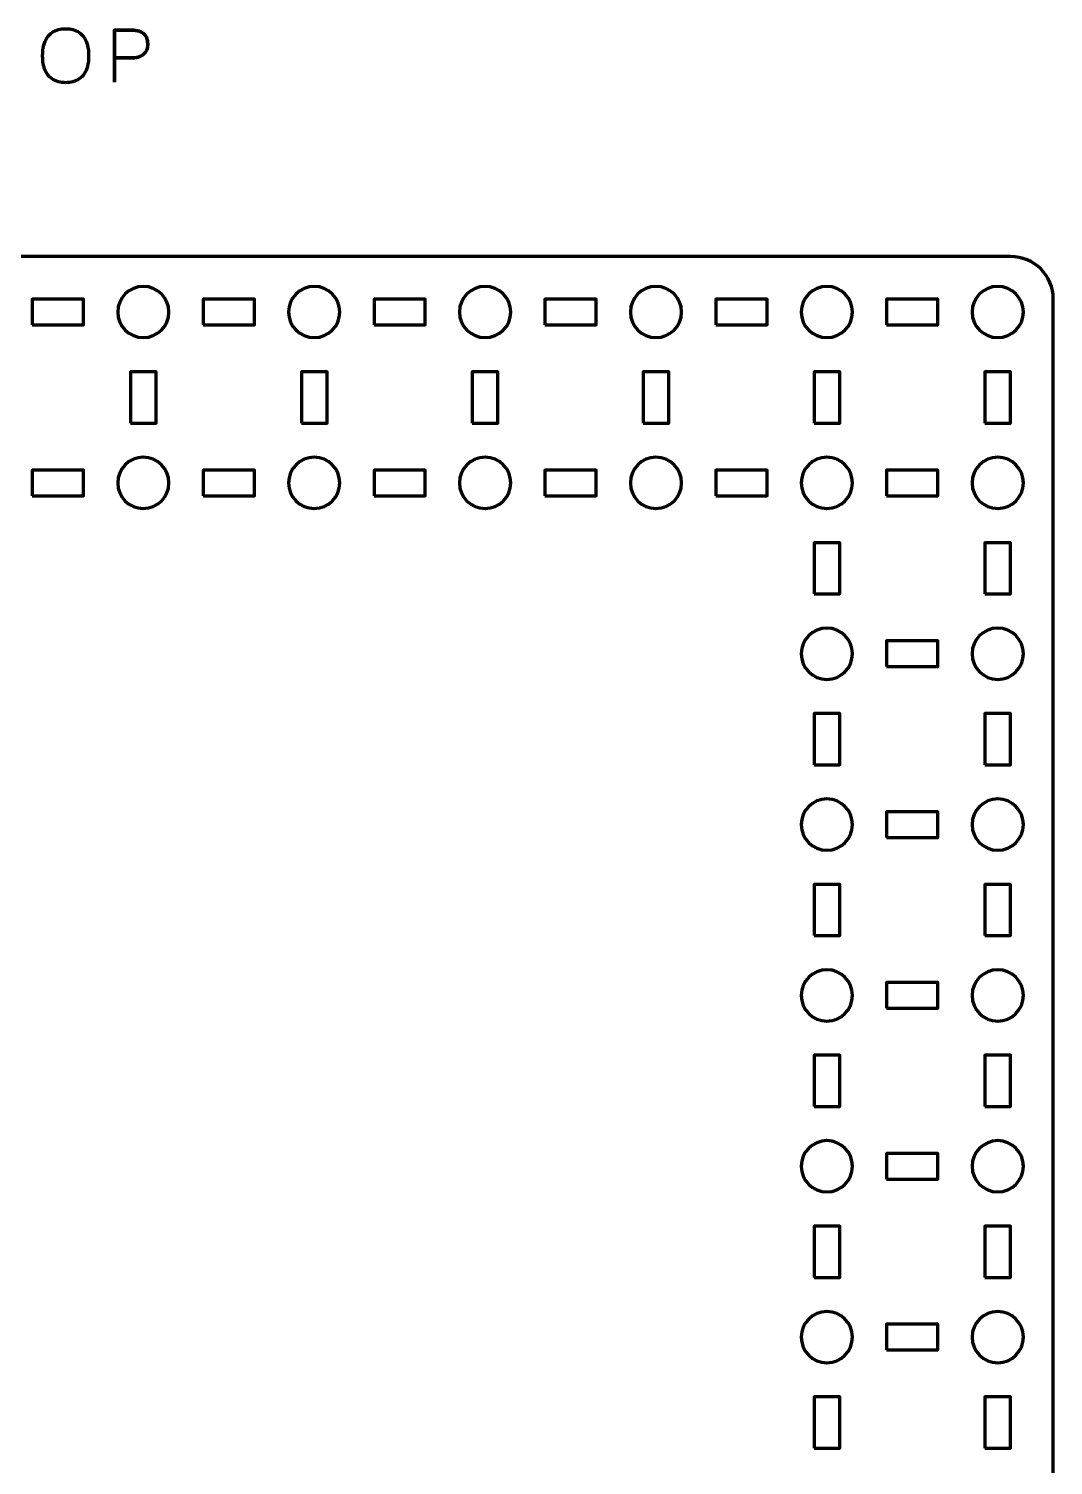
# Model space of a CAD drawing. Header units: centimetres. Extents: x -70 to 70, y -17 to 17.
# Drawn here: x -38.84 to -26.85, y 0.17 to 16.98 of the extents above; entities that cross this region are included whole.
import ezdxf

# ---------------------------------------------------------------- set-up
doc = ezdxf.new("R2010")
doc.units = ezdxf.units.CM
doc.header["$MEASUREMENT"] = 0
doc.layers.add('Layer 1', color=7, linetype='Continuous')

msp = doc.modelspace()

# ---------------------------------------------------------------- linework, layer by layer
at = {"layer": 'Layer 1', "color": 30, "lineweight": 70}
for points, knots in [([(-38.40898, 16.35149), (-38.3792, 16.35135), (-38.35098, 16.35488), (-38.32403, 16.36179), (-38.32403, 16.36179), (-38.29722, 16.36885), (-38.27266, 16.37985), (-38.25023, 16.39509), (-38.25023, 16.39509), (-38.22779, 16.41019), (-38.20832, 16.43009), (-38.19181, 16.45464), (-38.19181, 16.45464), (-38.1753, 16.4792), (-38.1626, 16.50897), (-38.15357, 16.54397), (-38.15357, 16.54397), (-38.14439, 16.57896), (-38.13988, 16.61974), (-38.13974, 16.66645), (-38.13974, 16.66645), (-38.13988, 16.71316), (-38.14439, 16.75394), (-38.15357, 16.78908), (-38.15357, 16.78908), (-38.1626, 16.82421), (-38.1753, 16.85413), (-38.19181, 16.87882), (-38.19181, 16.87882), (-38.20832, 16.90352), (-38.22779, 16.92356), (-38.25023, 16.93894), (-38.25023, 16.93894), (-38.27266, 16.95432), (-38.29722, 16.96547), (-38.32403, 16.97266), (-38.32403, 16.97266), (-38.35098, 16.97972), (-38.3792, 16.98325), (-38.40898, 16.98311), (-38.40898, 16.98311), (-38.43875, 16.98325), (-38.46698, 16.97972), (-38.49393, 16.97266), (-38.49393, 16.97266), (-38.52074, 16.96547), (-38.54529, 16.95432), (-38.56773, 16.93894), (-38.56773, 16.93894), (-38.59017, 16.92356), (-38.60964, 16.90352), (-38.62615, 16.87882), (-38.62615, 16.87882), (-38.64266, 16.85413), (-38.65536, 16.82421), (-38.66439, 16.78908), (-38.66439, 16.78908), (-38.67356, 16.75394), (-38.67808, 16.71316), (-38.67822, 16.66645), (-38.67822, 16.66645), (-38.67808, 16.61974), (-38.67356, 16.57896), (-38.66439, 16.54397), (-38.66439, 16.54397), (-38.65536, 16.50897), (-38.64266, 16.4792), (-38.62615, 16.45464), (-38.62615, 16.45464), (-38.60964, 16.43009), (-38.59017, 16.41019), (-38.56773, 16.39509), (-38.56773, 16.39509), (-38.54529, 16.37985), (-38.52074, 16.36885), (-38.49393, 16.36179), (-38.49393, 16.36179), (-38.46698, 16.35488), (-38.43875, 16.35135), (-38.40898, 16.35149)], [0, 0, 0, 0, 0.05, 0.05, 0.05, 0.05, 0.1, 0.1, 0.1, 0.1, 0.15, 0.15, 0.15, 0.15, 0.2, 0.2, 0.2, 0.2, 0.25, 0.25, 0.25, 0.25, 0.3, 0.3, 0.3, 0.3, 0.35, 0.35, 0.35, 0.35, 0.4, 0.4, 0.4, 0.4, 0.45, 0.45, 0.45, 0.45, 0.5, 0.5, 0.5, 0.5, 0.55, 0.55, 0.55, 0.55, 0.6, 0.6, 0.6, 0.6, 0.65, 0.65, 0.65, 0.65, 0.7, 0.7, 0.7, 0.7, 0.75, 0.75, 0.75, 0.75, 0.8, 0.8, 0.8, 0.8, 0.85, 0.85, 0.85, 0.85, 0.9, 0.9, 0.9, 0.9, 0.95, 0.95, 0.95, 0.95, 1, 1, 1, 1]), ([(-38.40898, 16.35149), (-38.3792, 16.35135), (-38.35098, 16.35488), (-38.32403, 16.36179), (-38.32403, 16.36179), (-38.29722, 16.36885), (-38.27266, 16.37985), (-38.25023, 16.39509), (-38.25023, 16.39509), (-38.22779, 16.41019), (-38.20832, 16.43009), (-38.19181, 16.45464), (-38.19181, 16.45464), (-38.1753, 16.4792), (-38.1626, 16.50897), (-38.15357, 16.54397), (-38.15357, 16.54397), (-38.14439, 16.57896), (-38.13988, 16.61974), (-38.13974, 16.66645), (-38.13974, 16.66645), (-38.13988, 16.71316), (-38.14439, 16.75394), (-38.15357, 16.78908), (-38.15357, 16.78908), (-38.1626, 16.82421), (-38.1753, 16.85413), (-38.19181, 16.87882), (-38.19181, 16.87882), (-38.20832, 16.90352), (-38.22779, 16.92356), (-38.25023, 16.93894), (-38.25023, 16.93894), (-38.27266, 16.95432), (-38.29722, 16.96547), (-38.32403, 16.97266), (-38.32403, 16.97266), (-38.35098, 16.97972), (-38.3792, 16.98325), (-38.40898, 16.98311), (-38.40898, 16.98311), (-38.43875, 16.98325), (-38.46698, 16.97972), (-38.49393, 16.97266), (-38.49393, 16.97266), (-38.52074, 16.96547), (-38.54529, 16.95432), (-38.56773, 16.93894), (-38.56773, 16.93894), (-38.59017, 16.92356), (-38.60964, 16.90352), (-38.62615, 16.87882), (-38.62615, 16.87882), (-38.64266, 16.85413), (-38.65536, 16.82421), (-38.66439, 16.78908), (-38.66439, 16.78908), (-38.67356, 16.75394), (-38.67808, 16.71316), (-38.67822, 16.66645), (-38.67822, 16.66645), (-38.67808, 16.61974), (-38.67356, 16.57896), (-38.66439, 16.54397), (-38.66439, 16.54397), (-38.65536, 16.50897), (-38.64266, 16.4792), (-38.62615, 16.45464), (-38.62615, 16.45464), (-38.60964, 16.43009), (-38.59017, 16.41019), (-38.56773, 16.39509), (-38.56773, 16.39509), (-38.54529, 16.37985), (-38.52074, 16.36885), (-38.49393, 16.36179), (-38.49393, 16.36179), (-38.46698, 16.35488), (-38.43875, 16.35135), (-38.40898, 16.35149)], [0, 0, 0, 0, 0.05, 0.05, 0.05, 0.05, 0.1, 0.1, 0.1, 0.1, 0.15, 0.15, 0.15, 0.15, 0.2, 0.2, 0.2, 0.2, 0.25, 0.25, 0.25, 0.25, 0.3, 0.3, 0.3, 0.3, 0.35, 0.35, 0.35, 0.35, 0.4, 0.4, 0.4, 0.4, 0.45, 0.45, 0.45, 0.45, 0.5, 0.5, 0.5, 0.5, 0.55, 0.55, 0.55, 0.55, 0.6, 0.6, 0.6, 0.6, 0.65, 0.65, 0.65, 0.65, 0.7, 0.7, 0.7, 0.7, 0.75, 0.75, 0.75, 0.75, 0.8, 0.8, 0.8, 0.8, 0.85, 0.85, 0.85, 0.85, 0.9, 0.9, 0.9, 0.9, 0.95, 0.95, 0.95, 0.95, 1, 1, 1, 1]), ([(-37.83917, 16.35657), (-37.83917, 16.35657), (-37.83917, 16.96702), (-37.83917, 16.96702), (-37.83917, 16.96702), (-37.83917, 16.96702), (-37.64444, 16.96702), (-37.64444, 16.96702), (-37.64444, 16.96702), (-37.60549, 16.96688), (-37.57346, 16.9625), (-37.5482, 16.95404), (-37.5482, 16.95404), (-37.52308, 16.94571), (-37.50332, 16.93414), (-37.48907, 16.91946), (-37.48907, 16.91946), (-37.47482, 16.90493), (-37.46466, 16.88828), (-37.45845, 16.86951), (-37.45845, 16.86951), (-37.45238, 16.85074), (-37.44885, 16.83113), (-37.44801, 16.81039), (-37.44801, 16.81039), (-37.44702, 16.78964), (-37.44942, 16.76932), (-37.45506, 16.74957), (-37.45506, 16.74957), (-37.46085, 16.72981), (-37.47059, 16.71189), (-37.48456, 16.6958), (-37.48456, 16.6958), (-37.49838, 16.67972), (-37.51715, 16.66687), (-37.54072, 16.65742), (-37.54072, 16.65742), (-37.56428, 16.64782), (-37.59349, 16.64303), (-37.62835, 16.64274), (-37.62835, 16.64274), (-37.62835, 16.64274), (-37.83917, 16.64274), (-37.83917, 16.64274), (-37.83917, 16.64274), (-37.83917, 16.64274), (-37.62835, 16.64274), (-37.62835, 16.64274), (-37.62835, 16.64274), (-37.5942, 16.64303), (-37.56527, 16.64782), (-37.54185, 16.65742), (-37.54185, 16.65742), (-37.51828, 16.66687), (-37.49951, 16.67972), (-37.4854, 16.6958), (-37.4854, 16.6958), (-37.47143, 16.71189), (-37.46141, 16.72981), (-37.45549, 16.74957), (-37.45549, 16.74957), (-37.44956, 16.76932), (-37.44702, 16.78964), (-37.44801, 16.81039), (-37.44801, 16.81039), (-37.44885, 16.83113), (-37.45238, 16.85074), (-37.45873, 16.86951), (-37.45873, 16.86951), (-37.46494, 16.88828), (-37.47538, 16.90493), (-37.48964, 16.91946), (-37.48964, 16.91946), (-37.50403, 16.93414), (-37.52378, 16.94571), (-37.5489, 16.95404), (-37.5489, 16.95404), (-37.57416, 16.9625), (-37.60591, 16.96688), (-37.64444, 16.96702), (-37.64444, 16.96702), (-37.64444, 16.96702), (-37.83917, 16.96702), (-37.83917, 16.96702), (-37.83917, 16.96702), (-37.83917, 16.96702), (-37.83917, 16.35657), (-37.83917, 16.35657)], [0, 0, 0, 0, 0.04545455, 0.04545455, 0.04545455, 0.04545455, 0.09090909, 0.09090909, 0.09090909, 0.09090909, 0.13636364, 0.13636364, 0.13636364, 0.13636364, 0.18181818, 0.18181818, 0.18181818, 0.18181818, 0.22727273, 0.22727273, 0.22727273, 0.22727273, 0.27272727, 0.27272727, 0.27272727, 0.27272727, 0.31818182, 0.31818182, 0.31818182, 0.31818182, 0.36363636, 0.36363636, 0.36363636, 0.36363636, 0.40909091, 0.40909091, 0.40909091, 0.40909091, 0.45454545, 0.45454545, 0.45454545, 0.45454545, 0.5, 0.5, 0.5, 0.5, 0.54545455, 0.54545455, 0.54545455, 0.54545455, 0.59090909, 0.59090909, 0.59090909, 0.59090909, 0.63636364, 0.63636364, 0.63636364, 0.63636364, 0.68181818, 0.68181818, 0.68181818, 0.68181818, 0.72727273, 0.72727273, 0.72727273, 0.72727273, 0.77272727, 0.77272727, 0.77272727, 0.77272727, 0.81818182, 0.81818182, 0.81818182, 0.81818182, 0.86363636, 0.86363636, 0.86363636, 0.86363636, 0.90909091, 0.90909091, 0.90909091, 0.90909091, 0.95454545, 0.95454545, 0.95454545, 0.95454545, 1, 1, 1, 1])]:
    msp.add_open_spline(points, degree=3, knots=knots, dxfattribs=at)
at = {"layer": 'Layer 1', "lineweight": 70}
for points, knots in [([(-50.14997, -16.48316), (-50.14997, -16.48316), (-50.14997, 13.8167), (-50.14997, 13.8167), (-50.14997, 13.8167), (-50.14997, 14.09384), (-49.92687, 14.3168), (-49.64987, 14.3168), (-49.64987, 14.3168), (-49.64987, 14.3168), (-27.34992, 14.3168), (-27.34992, 14.3168), (-27.34992, 14.3168), (-27.07295, 14.3168), (-26.84996, 14.09384), (-26.84996, 13.8167), (-26.84996, 13.8167), (-26.84996, 13.8167), (-26.84996, -16.48316), (-26.84996, -16.48316), (-26.84996, -16.48316), (-26.84996, -16.76016), (-27.07295, -16.98326), (-27.34992, -16.98326), (-27.34992, -16.98326), (-27.34992, -16.98326), (-49.64987, -16.98326), (-49.64987, -16.98326), (-49.64987, -16.98326), (-49.92687, -16.98326), (-50.14997, -16.76016), (-50.14997, -16.48316)], [0, 0, 0, 0, 0.125, 0.125, 0.125, 0.125, 0.25, 0.25, 0.25, 0.25, 0.375, 0.375, 0.375, 0.375, 0.5, 0.5, 0.5, 0.5, 0.625, 0.625, 0.625, 0.625, 0.75, 0.75, 0.75, 0.75, 0.875, 0.875, 0.875, 0.875, 1, 1, 1, 1]), ([(-37.49985, 13.96677), (-37.33422, 13.96677), (-37.19985, 13.83244), (-37.19985, 13.66677), (-37.19985, 13.66677), (-37.19985, 13.50114), (-37.33422, 13.36677), (-37.49985, 13.36677), (-37.49985, 13.36677), (-37.66562, 13.36677), (-37.79985, 13.50114), (-37.79985, 13.66677), (-37.79985, 13.66677), (-37.79985, 13.83244), (-37.66562, 13.96677), (-37.49985, 13.96677)], [0, 0, 0, 0, 0.25, 0.25, 0.25, 0.25, 0.5, 0.5, 0.5, 0.5, 0.75, 0.75, 0.75, 0.75, 1, 1, 1, 1]), ([(-35.49992, 13.96677), (-35.33425, 13.96677), (-35.19992, 13.83244), (-35.19992, 13.66677), (-35.19992, 13.66677), (-35.19992, 13.50114), (-35.33425, 13.36677), (-35.49992, 13.36677), (-35.49992, 13.36677), (-35.66555, 13.36677), (-35.79992, 13.50114), (-35.79992, 13.66677), (-35.79992, 13.66677), (-35.79992, 13.83244), (-35.66555, 13.96677), (-35.49992, 13.96677)], [0, 0, 0, 0, 0.25, 0.25, 0.25, 0.25, 0.5, 0.5, 0.5, 0.5, 0.75, 0.75, 0.75, 0.75, 1, 1, 1, 1]), ([(-33.49995, 13.96677), (-33.33419, 13.96677), (-33.19996, 13.83244), (-33.19996, 13.66677), (-33.19996, 13.66677), (-33.19996, 13.50114), (-33.33419, 13.36677), (-33.49995, 13.36677), (-33.49995, 13.36677), (-33.66562, 13.36677), (-33.79995, 13.50114), (-33.79995, 13.66677), (-33.79995, 13.66677), (-33.79995, 13.83244), (-33.66562, 13.96677), (-33.49995, 13.96677)], [0, 0, 0, 0, 0.25, 0.25, 0.25, 0.25, 0.5, 0.5, 0.5, 0.5, 0.75, 0.75, 0.75, 0.75, 1, 1, 1, 1]), ([(-31.49989, 13.96677), (-31.33426, 13.96677), (-31.19989, 13.83244), (-31.19989, 13.66677), (-31.19989, 13.66677), (-31.19989, 13.50114), (-31.33426, 13.36677), (-31.49989, 13.36677), (-31.49989, 13.36677), (-31.66566, 13.36677), (-31.79989, 13.50114), (-31.79989, 13.66677), (-31.79989, 13.66677), (-31.79989, 13.83244), (-31.66566, 13.96677), (-31.49989, 13.96677)], [0, 0, 0, 0, 0.25, 0.25, 0.25, 0.25, 0.5, 0.5, 0.5, 0.5, 0.75, 0.75, 0.75, 0.75, 1, 1, 1, 1]), ([(-29.49996, 13.96677), (-29.33429, 13.96677), (-29.19995, 13.83244), (-29.19995, 13.66677), (-29.19995, 13.66677), (-29.19995, 13.50114), (-29.33429, 13.36677), (-29.49996, 13.36677), (-29.49996, 13.36677), (-29.66558, 13.36677), (-29.79996, 13.50114), (-29.79996, 13.66677), (-29.79996, 13.66677), (-29.79996, 13.83244), (-29.66558, 13.96677), (-29.49996, 13.96677)], [0, 0, 0, 0, 0.25, 0.25, 0.25, 0.25, 0.5, 0.5, 0.5, 0.5, 0.75, 0.75, 0.75, 0.75, 1, 1, 1, 1]), ([(-27.49999, 13.96677), (-27.33422, 13.96677), (-27.19999, 13.83244), (-27.19999, 13.66677), (-27.19999, 13.66677), (-27.19999, 13.50114), (-27.33422, 13.36677), (-27.49999, 13.36677), (-27.49999, 13.36677), (-27.66565, 13.36677), (-27.79999, 13.50114), (-27.79999, 13.66677), (-27.79999, 13.66677), (-27.79999, 13.83244), (-27.66565, 13.96677), (-27.49999, 13.96677)], [0, 0, 0, 0, 0.25, 0.25, 0.25, 0.25, 0.5, 0.5, 0.5, 0.5, 0.75, 0.75, 0.75, 0.75, 1, 1, 1, 1]), ([(-38.79991, 13.5167), (-38.79991, 13.5167), (-38.79991, 13.8167), (-38.79991, 13.8167), (-38.79991, 13.8167), (-38.79991, 13.8167), (-38.1999, 13.8167), (-38.1999, 13.8167), (-38.1999, 13.8167), (-38.1999, 13.8167), (-38.1999, 13.5167), (-38.1999, 13.5167), (-38.1999, 13.5167), (-38.1999, 13.5167), (-38.79991, 13.5167), (-38.79991, 13.5167)], [0, 0, 0, 0, 0.25, 0.25, 0.25, 0.25, 0.5, 0.5, 0.5, 0.5, 0.75, 0.75, 0.75, 0.75, 1, 1, 1, 1]), ([(-36.79994, 13.5167), (-36.79994, 13.5167), (-36.79994, 13.8167), (-36.79994, 13.8167), (-36.79994, 13.8167), (-36.79994, 13.8167), (-36.19994, 13.8167), (-36.19994, 13.8167), (-36.19994, 13.8167), (-36.19994, 13.8167), (-36.19994, 13.5167), (-36.19994, 13.5167), (-36.19994, 13.5167), (-36.19994, 13.5167), (-36.79994, 13.5167), (-36.79994, 13.5167)], [0, 0, 0, 0, 0.25, 0.25, 0.25, 0.25, 0.5, 0.5, 0.5, 0.5, 0.75, 0.75, 0.75, 0.75, 1, 1, 1, 1]), ([(-34.79987, 13.5167), (-34.79987, 13.5167), (-34.79987, 13.8167), (-34.79987, 13.8167), (-34.79987, 13.8167), (-34.79987, 13.8167), (-34.19986, 13.8167), (-34.19986, 13.8167), (-34.19986, 13.8167), (-34.19986, 13.8167), (-34.19986, 13.5167), (-34.19986, 13.5167), (-34.19986, 13.5167), (-34.19986, 13.5167), (-34.79987, 13.5167), (-34.79987, 13.5167)], [0, 0, 0, 0, 0.25, 0.25, 0.25, 0.25, 0.5, 0.5, 0.5, 0.5, 0.75, 0.75, 0.75, 0.75, 1, 1, 1, 1]), ([(-32.79994, 13.5167), (-32.79994, 13.5167), (-32.79994, 13.8167), (-32.79994, 13.8167), (-32.79994, 13.8167), (-32.79994, 13.8167), (-32.19994, 13.8167), (-32.19994, 13.8167), (-32.19994, 13.8167), (-32.19994, 13.8167), (-32.19994, 13.5167), (-32.19994, 13.5167), (-32.19994, 13.5167), (-32.19994, 13.5167), (-32.79994, 13.5167), (-32.79994, 13.5167)], [0, 0, 0, 0, 0.25, 0.25, 0.25, 0.25, 0.5, 0.5, 0.5, 0.5, 0.75, 0.75, 0.75, 0.75, 1, 1, 1, 1]), ([(-30.79998, 13.5167), (-30.79998, 13.5167), (-30.79998, 13.8167), (-30.79998, 13.8167), (-30.79998, 13.8167), (-30.79998, 13.8167), (-30.19997, 13.8167), (-30.19997, 13.8167), (-30.19997, 13.8167), (-30.19997, 13.8167), (-30.19997, 13.5167), (-30.19997, 13.5167), (-30.19997, 13.5167), (-30.19997, 13.5167), (-30.79998, 13.5167), (-30.79998, 13.5167)], [0, 0, 0, 0, 0.25, 0.25, 0.25, 0.25, 0.5, 0.5, 0.5, 0.5, 0.75, 0.75, 0.75, 0.75, 1, 1, 1, 1]), ([(-28.7999, 13.5167), (-28.7999, 13.5167), (-28.7999, 13.8167), (-28.7999, 13.8167), (-28.7999, 13.8167), (-28.7999, 13.8167), (-28.1999, 13.8167), (-28.1999, 13.8167), (-28.1999, 13.8167), (-28.1999, 13.8167), (-28.1999, 13.5167), (-28.1999, 13.5167), (-28.1999, 13.5167), (-28.1999, 13.5167), (-28.7999, 13.5167), (-28.7999, 13.5167)], [0, 0, 0, 0, 0.25, 0.25, 0.25, 0.25, 0.5, 0.5, 0.5, 0.5, 0.75, 0.75, 0.75, 0.75, 1, 1, 1, 1]), ([(-37.64992, 12.36675), (-37.64992, 12.36675), (-37.64992, 12.96675), (-37.64992, 12.96675), (-37.64992, 12.96675), (-37.64992, 12.96675), (-37.34992, 12.96675), (-37.34992, 12.96675), (-37.34992, 12.96675), (-37.34992, 12.96675), (-37.34992, 12.36675), (-37.34992, 12.36675), (-37.34992, 12.36675), (-37.34992, 12.36675), (-37.64992, 12.36675), (-37.64992, 12.36675)], [0, 0, 0, 0, 0.25, 0.25, 0.25, 0.25, 0.5, 0.5, 0.5, 0.5, 0.75, 0.75, 0.75, 0.75, 1, 1, 1, 1]), ([(-35.64999, 12.36675), (-35.64999, 12.36675), (-35.64999, 12.96675), (-35.64999, 12.96675), (-35.64999, 12.96675), (-35.64999, 12.96675), (-35.34999, 12.96675), (-35.34999, 12.96675), (-35.34999, 12.96675), (-35.34999, 12.96675), (-35.34999, 12.36675), (-35.34999, 12.36675), (-35.34999, 12.36675), (-35.34999, 12.36675), (-35.64999, 12.36675), (-35.64999, 12.36675)], [0, 0, 0, 0, 0.25, 0.25, 0.25, 0.25, 0.5, 0.5, 0.5, 0.5, 0.75, 0.75, 0.75, 0.75, 1, 1, 1, 1]), ([(-33.64988, 12.36675), (-33.64988, 12.36675), (-33.64988, 12.96675), (-33.64988, 12.96675), (-33.64988, 12.96675), (-33.64988, 12.96675), (-33.34989, 12.96675), (-33.34989, 12.96675), (-33.34989, 12.96675), (-33.34989, 12.96675), (-33.34989, 12.36675), (-33.34989, 12.36675), (-33.34989, 12.36675), (-33.34989, 12.36675), (-33.64988, 12.36675), (-33.64988, 12.36675)], [0, 0, 0, 0, 0.25, 0.25, 0.25, 0.25, 0.5, 0.5, 0.5, 0.5, 0.75, 0.75, 0.75, 0.75, 1, 1, 1, 1]), ([(-31.64996, 12.36675), (-31.64996, 12.36675), (-31.64996, 12.96675), (-31.64996, 12.96675), (-31.64996, 12.96675), (-31.64996, 12.96675), (-31.34996, 12.96675), (-31.34996, 12.96675), (-31.34996, 12.96675), (-31.34996, 12.96675), (-31.34996, 12.36675), (-31.34996, 12.36675), (-31.34996, 12.36675), (-31.34996, 12.36675), (-31.64996, 12.36675), (-31.64996, 12.36675)], [0, 0, 0, 0, 0.25, 0.25, 0.25, 0.25, 0.5, 0.5, 0.5, 0.5, 0.75, 0.75, 0.75, 0.75, 1, 1, 1, 1]), ([(-29.64989, 12.36675), (-29.64989, 12.36675), (-29.64989, 12.96675), (-29.64989, 12.96675), (-29.64989, 12.96675), (-29.64989, 12.96675), (-29.34988, 12.96675), (-29.34988, 12.96675), (-29.34988, 12.96675), (-29.34988, 12.96675), (-29.34988, 12.36675), (-29.34988, 12.36675), (-29.34988, 12.36675), (-29.34988, 12.36675), (-29.64989, 12.36675), (-29.64989, 12.36675)], [0, 0, 0, 0, 0.25, 0.25, 0.25, 0.25, 0.5, 0.5, 0.5, 0.5, 0.75, 0.75, 0.75, 0.75, 1, 1, 1, 1]), ([(-27.64992, 12.36675), (-27.64992, 12.36675), (-27.64992, 12.96675), (-27.64992, 12.96675), (-27.64992, 12.96675), (-27.64992, 12.96675), (-27.34992, 12.96675), (-27.34992, 12.96675), (-27.34992, 12.96675), (-27.34992, 12.96675), (-27.34992, 12.36675), (-27.34992, 12.36675), (-27.34992, 12.36675), (-27.34992, 12.36675), (-27.64992, 12.36675), (-27.64992, 12.36675)], [0, 0, 0, 0, 0.25, 0.25, 0.25, 0.25, 0.5, 0.5, 0.5, 0.5, 0.75, 0.75, 0.75, 0.75, 1, 1, 1, 1]), ([(-37.49985, 11.96684), (-37.33422, 11.96684), (-37.19985, 11.83247), (-37.19985, 11.66684), (-37.19985, 11.66684), (-37.19985, 11.50107), (-37.33422, 11.36684), (-37.49985, 11.36684), (-37.49985, 11.36684), (-37.66562, 11.36684), (-37.79985, 11.50107), (-37.79985, 11.66684), (-37.79985, 11.66684), (-37.79985, 11.83247), (-37.66562, 11.96684), (-37.49985, 11.96684)], [0, 0, 0, 0, 0.25, 0.25, 0.25, 0.25, 0.5, 0.5, 0.5, 0.5, 0.75, 0.75, 0.75, 0.75, 1, 1, 1, 1]), ([(-35.49992, 11.96684), (-35.33425, 11.96684), (-35.19992, 11.83247), (-35.19992, 11.66684), (-35.19992, 11.66684), (-35.19992, 11.50107), (-35.33425, 11.36684), (-35.49992, 11.36684), (-35.49992, 11.36684), (-35.66555, 11.36684), (-35.79992, 11.50107), (-35.79992, 11.66684), (-35.79992, 11.66684), (-35.79992, 11.83247), (-35.66555, 11.96684), (-35.49992, 11.96684)], [0, 0, 0, 0, 0.25, 0.25, 0.25, 0.25, 0.5, 0.5, 0.5, 0.5, 0.75, 0.75, 0.75, 0.75, 1, 1, 1, 1]), ([(-33.49995, 11.96684), (-33.33419, 11.96684), (-33.19996, 11.83247), (-33.19996, 11.66684), (-33.19996, 11.66684), (-33.19996, 11.50107), (-33.33419, 11.36684), (-33.49995, 11.36684), (-33.49995, 11.36684), (-33.66562, 11.36684), (-33.79995, 11.50107), (-33.79995, 11.66684), (-33.79995, 11.66684), (-33.79995, 11.83247), (-33.66562, 11.96684), (-33.49995, 11.96684)], [0, 0, 0, 0, 0.25, 0.25, 0.25, 0.25, 0.5, 0.5, 0.5, 0.5, 0.75, 0.75, 0.75, 0.75, 1, 1, 1, 1]), ([(-31.49989, 11.96684), (-31.33426, 11.96684), (-31.19989, 11.83247), (-31.19989, 11.66684), (-31.19989, 11.66684), (-31.19989, 11.50107), (-31.33426, 11.36684), (-31.49989, 11.36684), (-31.49989, 11.36684), (-31.66566, 11.36684), (-31.79989, 11.50107), (-31.79989, 11.66684), (-31.79989, 11.66684), (-31.79989, 11.83247), (-31.66566, 11.96684), (-31.49989, 11.96684)], [0, 0, 0, 0, 0.25, 0.25, 0.25, 0.25, 0.5, 0.5, 0.5, 0.5, 0.75, 0.75, 0.75, 0.75, 1, 1, 1, 1]), ([(-29.49996, 11.96684), (-29.33429, 11.96684), (-29.19995, 11.83247), (-29.19995, 11.66684), (-29.19995, 11.66684), (-29.19995, 11.50107), (-29.33429, 11.36684), (-29.49996, 11.36684), (-29.49996, 11.36684), (-29.66558, 11.36684), (-29.79996, 11.50107), (-29.79996, 11.66684), (-29.79996, 11.66684), (-29.79996, 11.83247), (-29.66558, 11.96684), (-29.49996, 11.96684)], [0, 0, 0, 0, 0.25, 0.25, 0.25, 0.25, 0.5, 0.5, 0.5, 0.5, 0.75, 0.75, 0.75, 0.75, 1, 1, 1, 1]), ([(-27.49999, 11.96684), (-27.33422, 11.96684), (-27.19999, 11.83247), (-27.19999, 11.66684), (-27.19999, 11.66684), (-27.19999, 11.50107), (-27.33422, 11.36684), (-27.49999, 11.36684), (-27.49999, 11.36684), (-27.66565, 11.36684), (-27.79999, 11.50107), (-27.79999, 11.66684), (-27.79999, 11.66684), (-27.79999, 11.83247), (-27.66565, 11.96684), (-27.49999, 11.96684)], [0, 0, 0, 0, 0.25, 0.25, 0.25, 0.25, 0.5, 0.5, 0.5, 0.5, 0.75, 0.75, 0.75, 0.75, 1, 1, 1, 1]), ([(-38.79991, 11.51677), (-38.79991, 11.51677), (-38.79991, 11.81677), (-38.79991, 11.81677), (-38.79991, 11.81677), (-38.79991, 11.81677), (-38.1999, 11.81677), (-38.1999, 11.81677), (-38.1999, 11.81677), (-38.1999, 11.81677), (-38.1999, 11.51677), (-38.1999, 11.51677), (-38.1999, 11.51677), (-38.1999, 11.51677), (-38.79991, 11.51677), (-38.79991, 11.51677)], [0, 0, 0, 0, 0.25, 0.25, 0.25, 0.25, 0.5, 0.5, 0.5, 0.5, 0.75, 0.75, 0.75, 0.75, 1, 1, 1, 1]), ([(-36.79994, 11.51677), (-36.79994, 11.51677), (-36.79994, 11.81677), (-36.79994, 11.81677), (-36.79994, 11.81677), (-36.79994, 11.81677), (-36.19994, 11.81677), (-36.19994, 11.81677), (-36.19994, 11.81677), (-36.19994, 11.81677), (-36.19994, 11.51677), (-36.19994, 11.51677), (-36.19994, 11.51677), (-36.19994, 11.51677), (-36.79994, 11.51677), (-36.79994, 11.51677)], [0, 0, 0, 0, 0.25, 0.25, 0.25, 0.25, 0.5, 0.5, 0.5, 0.5, 0.75, 0.75, 0.75, 0.75, 1, 1, 1, 1]), ([(-34.79987, 11.51677), (-34.79987, 11.51677), (-34.79987, 11.81677), (-34.79987, 11.81677), (-34.79987, 11.81677), (-34.79987, 11.81677), (-34.19986, 11.81677), (-34.19986, 11.81677), (-34.19986, 11.81677), (-34.19986, 11.81677), (-34.19986, 11.51677), (-34.19986, 11.51677), (-34.19986, 11.51677), (-34.19986, 11.51677), (-34.79987, 11.51677), (-34.79987, 11.51677)], [0, 0, 0, 0, 0.25, 0.25, 0.25, 0.25, 0.5, 0.5, 0.5, 0.5, 0.75, 0.75, 0.75, 0.75, 1, 1, 1, 1]), ([(-32.79994, 11.51677), (-32.79994, 11.51677), (-32.79994, 11.81677), (-32.79994, 11.81677), (-32.79994, 11.81677), (-32.79994, 11.81677), (-32.19994, 11.81677), (-32.19994, 11.81677), (-32.19994, 11.81677), (-32.19994, 11.81677), (-32.19994, 11.51677), (-32.19994, 11.51677), (-32.19994, 11.51677), (-32.19994, 11.51677), (-32.79994, 11.51677), (-32.79994, 11.51677)], [0, 0, 0, 0, 0.25, 0.25, 0.25, 0.25, 0.5, 0.5, 0.5, 0.5, 0.75, 0.75, 0.75, 0.75, 1, 1, 1, 1]), ([(-30.79998, 11.51677), (-30.79998, 11.51677), (-30.79998, 11.81677), (-30.79998, 11.81677), (-30.79998, 11.81677), (-30.79998, 11.81677), (-30.19997, 11.81677), (-30.19997, 11.81677), (-30.19997, 11.81677), (-30.19997, 11.81677), (-30.19997, 11.51677), (-30.19997, 11.51677), (-30.19997, 11.51677), (-30.19997, 11.51677), (-30.79998, 11.51677), (-30.79998, 11.51677)], [0, 0, 0, 0, 0.25, 0.25, 0.25, 0.25, 0.5, 0.5, 0.5, 0.5, 0.75, 0.75, 0.75, 0.75, 1, 1, 1, 1]), ([(-28.7999, 11.51677), (-28.7999, 11.51677), (-28.7999, 11.81677), (-28.7999, 11.81677), (-28.7999, 11.81677), (-28.7999, 11.81677), (-28.1999, 11.81677), (-28.1999, 11.81677), (-28.1999, 11.81677), (-28.1999, 11.81677), (-28.1999, 11.51677), (-28.1999, 11.51677), (-28.1999, 11.51677), (-28.1999, 11.51677), (-28.7999, 11.51677), (-28.7999, 11.51677)], [0, 0, 0, 0, 0.25, 0.25, 0.25, 0.25, 0.5, 0.5, 0.5, 0.5, 0.75, 0.75, 0.75, 0.75, 1, 1, 1, 1]), ([(-29.64989, 10.36678), (-29.64989, 10.36678), (-29.64989, 10.96679), (-29.64989, 10.96679), (-29.64989, 10.96679), (-29.64989, 10.96679), (-29.34988, 10.96679), (-29.34988, 10.96679), (-29.34988, 10.96679), (-29.34988, 10.96679), (-29.34988, 10.36678), (-29.34988, 10.36678), (-29.34988, 10.36678), (-29.34988, 10.36678), (-29.64989, 10.36678), (-29.64989, 10.36678)], [0, 0, 0, 0, 0.25, 0.25, 0.25, 0.25, 0.5, 0.5, 0.5, 0.5, 0.75, 0.75, 0.75, 0.75, 1, 1, 1, 1]), ([(-27.64992, 10.36678), (-27.64992, 10.36678), (-27.64992, 10.96679), (-27.64992, 10.96679), (-27.64992, 10.96679), (-27.64992, 10.96679), (-27.34992, 10.96679), (-27.34992, 10.96679), (-27.34992, 10.96679), (-27.34992, 10.96679), (-27.34992, 10.36678), (-27.34992, 10.36678), (-27.34992, 10.36678), (-27.34992, 10.36678), (-27.64992, 10.36678), (-27.64992, 10.36678)], [0, 0, 0, 0, 0.25, 0.25, 0.25, 0.25, 0.5, 0.5, 0.5, 0.5, 0.75, 0.75, 0.75, 0.75, 1, 1, 1, 1]), ([(-29.49996, 9.96673), (-29.33429, 9.96673), (-29.19995, 9.83253), (-29.19995, 9.66673), (-29.19995, 9.66673), (-29.19995, 9.5011), (-29.33429, 9.36676), (-29.49996, 9.36676), (-29.49996, 9.36676), (-29.66558, 9.36676), (-29.79996, 9.5011), (-29.79996, 9.66673), (-29.79996, 9.66673), (-29.79996, 9.83253), (-29.66558, 9.96673), (-29.49996, 9.96673)], [0, 0, 0, 0, 0.25, 0.25, 0.25, 0.25, 0.5, 0.5, 0.5, 0.5, 0.75, 0.75, 0.75, 0.75, 1, 1, 1, 1]), ([(-27.49999, 9.96673), (-27.33422, 9.96673), (-27.19999, 9.83253), (-27.19999, 9.66673), (-27.19999, 9.66673), (-27.19999, 9.5011), (-27.33422, 9.36676), (-27.49999, 9.36676), (-27.49999, 9.36676), (-27.66565, 9.36676), (-27.79999, 9.5011), (-27.79999, 9.66673), (-27.79999, 9.66673), (-27.79999, 9.83253), (-27.66565, 9.96673), (-27.49999, 9.96673)], [0, 0, 0, 0, 0.25, 0.25, 0.25, 0.25, 0.5, 0.5, 0.5, 0.5, 0.75, 0.75, 0.75, 0.75, 1, 1, 1, 1]), ([(-28.7999, 9.5168), (-28.7999, 9.5168), (-28.7999, 9.8168), (-28.7999, 9.8168), (-28.7999, 9.8168), (-28.7999, 9.8168), (-28.1999, 9.8168), (-28.1999, 9.8168), (-28.1999, 9.8168), (-28.1999, 9.8168), (-28.1999, 9.5168), (-28.1999, 9.5168), (-28.1999, 9.5168), (-28.1999, 9.5168), (-28.7999, 9.5168), (-28.7999, 9.5168)], [0, 0, 0, 0, 0.25, 0.25, 0.25, 0.25, 0.5, 0.5, 0.5, 0.5, 0.75, 0.75, 0.75, 0.75, 1, 1, 1, 1]), ([(-29.64989, 8.36685), (-29.64989, 8.36685), (-29.64989, 8.96685), (-29.64989, 8.96685), (-29.64989, 8.96685), (-29.64989, 8.96685), (-29.34988, 8.96685), (-29.34988, 8.96685), (-29.34988, 8.96685), (-29.34988, 8.96685), (-29.34988, 8.36685), (-29.34988, 8.36685), (-29.34988, 8.36685), (-29.34988, 8.36685), (-29.64989, 8.36685), (-29.64989, 8.36685)], [0, 0, 0, 0, 0.25, 0.25, 0.25, 0.25, 0.5, 0.5, 0.5, 0.5, 0.75, 0.75, 0.75, 0.75, 1, 1, 1, 1]), ([(-27.64992, 8.36685), (-27.64992, 8.36685), (-27.64992, 8.96685), (-27.64992, 8.96685), (-27.64992, 8.96685), (-27.64992, 8.96685), (-27.34992, 8.96685), (-27.34992, 8.96685), (-27.34992, 8.96685), (-27.34992, 8.96685), (-27.34992, 8.36685), (-27.34992, 8.36685), (-27.34992, 8.36685), (-27.34992, 8.36685), (-27.64992, 8.36685), (-27.64992, 8.36685)], [0, 0, 0, 0, 0.25, 0.25, 0.25, 0.25, 0.5, 0.5, 0.5, 0.5, 0.75, 0.75, 0.75, 0.75, 1, 1, 1, 1]), ([(-29.49996, 7.9668), (-29.33429, 7.9668), (-29.19995, 7.83243), (-29.19995, 7.6668), (-29.19995, 7.6668), (-29.19995, 7.50103), (-29.33429, 7.36679), (-29.49996, 7.36679), (-29.49996, 7.36679), (-29.66558, 7.36679), (-29.79996, 7.50103), (-29.79996, 7.6668), (-29.79996, 7.6668), (-29.79996, 7.83243), (-29.66558, 7.9668), (-29.49996, 7.9668)], [0, 0, 0, 0, 0.25, 0.25, 0.25, 0.25, 0.5, 0.5, 0.5, 0.5, 0.75, 0.75, 0.75, 0.75, 1, 1, 1, 1]), ([(-27.49999, 7.9668), (-27.33422, 7.9668), (-27.19999, 7.83243), (-27.19999, 7.6668), (-27.19999, 7.6668), (-27.19999, 7.50103), (-27.33422, 7.36679), (-27.49999, 7.36679), (-27.49999, 7.36679), (-27.66565, 7.36679), (-27.79999, 7.50103), (-27.79999, 7.6668), (-27.79999, 7.6668), (-27.79999, 7.83243), (-27.66565, 7.9668), (-27.49999, 7.9668)], [0, 0, 0, 0, 0.25, 0.25, 0.25, 0.25, 0.5, 0.5, 0.5, 0.5, 0.75, 0.75, 0.75, 0.75, 1, 1, 1, 1]), ([(-28.7999, 7.51672), (-28.7999, 7.51672), (-28.7999, 7.81673), (-28.7999, 7.81673), (-28.7999, 7.81673), (-28.7999, 7.81673), (-28.1999, 7.81673), (-28.1999, 7.81673), (-28.1999, 7.81673), (-28.1999, 7.81673), (-28.1999, 7.51672), (-28.1999, 7.51672), (-28.1999, 7.51672), (-28.1999, 7.51672), (-28.7999, 7.51672), (-28.7999, 7.51672)], [0, 0, 0, 0, 0.25, 0.25, 0.25, 0.25, 0.5, 0.5, 0.5, 0.5, 0.75, 0.75, 0.75, 0.75, 1, 1, 1, 1]), ([(-29.64989, 6.36678), (-29.64989, 6.36678), (-29.64989, 6.96678), (-29.64989, 6.96678), (-29.64989, 6.96678), (-29.64989, 6.96678), (-29.34988, 6.96678), (-29.34988, 6.96678), (-29.34988, 6.96678), (-29.34988, 6.96678), (-29.34988, 6.36678), (-29.34988, 6.36678), (-29.34988, 6.36678), (-29.34988, 6.36678), (-29.64989, 6.36678), (-29.64989, 6.36678)], [0, 0, 0, 0, 0.25, 0.25, 0.25, 0.25, 0.5, 0.5, 0.5, 0.5, 0.75, 0.75, 0.75, 0.75, 1, 1, 1, 1]), ([(-27.64992, 6.36678), (-27.64992, 6.36678), (-27.64992, 6.96678), (-27.64992, 6.96678), (-27.64992, 6.96678), (-27.64992, 6.96678), (-27.34992, 6.96678), (-27.34992, 6.96678), (-27.34992, 6.96678), (-27.34992, 6.96678), (-27.34992, 6.36678), (-27.34992, 6.36678), (-27.34992, 6.36678), (-27.34992, 6.36678), (-27.64992, 6.36678), (-27.64992, 6.36678)], [0, 0, 0, 0, 0.25, 0.25, 0.25, 0.25, 0.5, 0.5, 0.5, 0.5, 0.75, 0.75, 0.75, 0.75, 1, 1, 1, 1]), ([(-29.49996, 5.96673), (-29.33429, 5.96673), (-29.19995, 5.83249), (-29.19995, 5.66672), (-29.19995, 5.66672), (-29.19995, 5.50106), (-29.33429, 5.36672), (-29.49996, 5.36672), (-29.49996, 5.36672), (-29.66558, 5.36672), (-29.79996, 5.50106), (-29.79996, 5.66672), (-29.79996, 5.66672), (-29.79996, 5.83249), (-29.66558, 5.96673), (-29.49996, 5.96673)], [0, 0, 0, 0, 0.25, 0.25, 0.25, 0.25, 0.5, 0.5, 0.5, 0.5, 0.75, 0.75, 0.75, 0.75, 1, 1, 1, 1]), ([(-27.49999, 5.96673), (-27.33422, 5.96673), (-27.19999, 5.83249), (-27.19999, 5.66672), (-27.19999, 5.66672), (-27.19999, 5.50106), (-27.33422, 5.36672), (-27.49999, 5.36672), (-27.49999, 5.36672), (-27.66565, 5.36672), (-27.79999, 5.50106), (-27.79999, 5.66672), (-27.79999, 5.66672), (-27.79999, 5.83249), (-27.66565, 5.96673), (-27.49999, 5.96673)], [0, 0, 0, 0, 0.25, 0.25, 0.25, 0.25, 0.5, 0.5, 0.5, 0.5, 0.75, 0.75, 0.75, 0.75, 1, 1, 1, 1]), ([(-28.7999, 5.51679), (-28.7999, 5.51679), (-28.7999, 5.81679), (-28.7999, 5.81679), (-28.7999, 5.81679), (-28.7999, 5.81679), (-28.1999, 5.81679), (-28.1999, 5.81679), (-28.1999, 5.81679), (-28.1999, 5.81679), (-28.1999, 5.51679), (-28.1999, 5.51679), (-28.1999, 5.51679), (-28.1999, 5.51679), (-28.7999, 5.51679), (-28.7999, 5.51679)], [0, 0, 0, 0, 0.25, 0.25, 0.25, 0.25, 0.5, 0.5, 0.5, 0.5, 0.75, 0.75, 0.75, 0.75, 1, 1, 1, 1]), ([(-29.64989, 4.36681), (-29.64989, 4.36681), (-29.64989, 4.96681), (-29.64989, 4.96681), (-29.64989, 4.96681), (-29.64989, 4.96681), (-29.34988, 4.96681), (-29.34988, 4.96681), (-29.34988, 4.96681), (-29.34988, 4.96681), (-29.34988, 4.36681), (-29.34988, 4.36681), (-29.34988, 4.36681), (-29.34988, 4.36681), (-29.64989, 4.36681), (-29.64989, 4.36681)], [0, 0, 0, 0, 0.25, 0.25, 0.25, 0.25, 0.5, 0.5, 0.5, 0.5, 0.75, 0.75, 0.75, 0.75, 1, 1, 1, 1]), ([(-27.64992, 4.36681), (-27.64992, 4.36681), (-27.64992, 4.96681), (-27.64992, 4.96681), (-27.64992, 4.96681), (-27.64992, 4.96681), (-27.34992, 4.96681), (-27.34992, 4.96681), (-27.34992, 4.96681), (-27.34992, 4.96681), (-27.34992, 4.36681), (-27.34992, 4.36681), (-27.34992, 4.36681), (-27.34992, 4.36681), (-27.64992, 4.36681), (-27.64992, 4.36681)], [0, 0, 0, 0, 0.25, 0.25, 0.25, 0.25, 0.5, 0.5, 0.5, 0.5, 0.75, 0.75, 0.75, 0.75, 1, 1, 1, 1]), ([(-29.49996, 3.96676), (-29.33429, 3.96676), (-29.19995, 3.83242), (-29.19995, 3.66676), (-29.19995, 3.66676), (-29.19995, 3.50113), (-29.33429, 3.36675), (-29.49996, 3.36675), (-29.49996, 3.36675), (-29.66558, 3.36675), (-29.79996, 3.50113), (-29.79996, 3.66676), (-29.79996, 3.66676), (-29.79996, 3.83242), (-29.66558, 3.96676), (-29.49996, 3.96676)], [0, 0, 0, 0, 0.25, 0.25, 0.25, 0.25, 0.5, 0.5, 0.5, 0.5, 0.75, 0.75, 0.75, 0.75, 1, 1, 1, 1]), ([(-27.49999, 3.96676), (-27.33422, 3.96676), (-27.19999, 3.83242), (-27.19999, 3.66676), (-27.19999, 3.66676), (-27.19999, 3.50113), (-27.33422, 3.36675), (-27.49999, 3.36675), (-27.49999, 3.36675), (-27.66565, 3.36675), (-27.79999, 3.50113), (-27.79999, 3.66676), (-27.79999, 3.66676), (-27.79999, 3.83242), (-27.66565, 3.96676), (-27.49999, 3.96676)], [0, 0, 0, 0, 0.25, 0.25, 0.25, 0.25, 0.5, 0.5, 0.5, 0.5, 0.75, 0.75, 0.75, 0.75, 1, 1, 1, 1]), ([(-28.7999, 3.51682), (-28.7999, 3.51682), (-28.7999, 3.81683), (-28.7999, 3.81683), (-28.7999, 3.81683), (-28.7999, 3.81683), (-28.1999, 3.81683), (-28.1999, 3.81683), (-28.1999, 3.81683), (-28.1999, 3.81683), (-28.1999, 3.51682), (-28.1999, 3.51682), (-28.1999, 3.51682), (-28.1999, 3.51682), (-28.7999, 3.51682), (-28.7999, 3.51682)], [0, 0, 0, 0, 0.25, 0.25, 0.25, 0.25, 0.5, 0.5, 0.5, 0.5, 0.75, 0.75, 0.75, 0.75, 1, 1, 1, 1]), ([(-29.64989, 2.36673), (-29.64989, 2.36673), (-29.64989, 2.96674), (-29.64989, 2.96674), (-29.64989, 2.96674), (-29.64989, 2.96674), (-29.34988, 2.96674), (-29.34988, 2.96674), (-29.34988, 2.96674), (-29.34988, 2.96674), (-29.34988, 2.36673), (-29.34988, 2.36673), (-29.34988, 2.36673), (-29.34988, 2.36673), (-29.64989, 2.36673), (-29.64989, 2.36673)], [0, 0, 0, 0, 0.25, 0.25, 0.25, 0.25, 0.5, 0.5, 0.5, 0.5, 0.75, 0.75, 0.75, 0.75, 1, 1, 1, 1]), ([(-27.64992, 2.36673), (-27.64992, 2.36673), (-27.64992, 2.96674), (-27.64992, 2.96674), (-27.64992, 2.96674), (-27.64992, 2.96674), (-27.34992, 2.96674), (-27.34992, 2.96674), (-27.34992, 2.96674), (-27.34992, 2.96674), (-27.34992, 2.36673), (-27.34992, 2.36673), (-27.34992, 2.36673), (-27.34992, 2.36673), (-27.64992, 2.36673), (-27.64992, 2.36673)], [0, 0, 0, 0, 0.25, 0.25, 0.25, 0.25, 0.5, 0.5, 0.5, 0.5, 0.75, 0.75, 0.75, 0.75, 1, 1, 1, 1]), ([(-29.49996, 1.96683), (-29.33429, 1.96683), (-29.19995, 1.83245), (-29.19995, 1.66682), (-29.19995, 1.66682), (-29.19995, 1.50105), (-29.33429, 1.36682), (-29.49996, 1.36682), (-29.49996, 1.36682), (-29.66558, 1.36682), (-29.79996, 1.50105), (-29.79996, 1.66682), (-29.79996, 1.66682), (-29.79996, 1.83245), (-29.66558, 1.96683), (-29.49996, 1.96683)], [0, 0, 0, 0, 0.25, 0.25, 0.25, 0.25, 0.5, 0.5, 0.5, 0.5, 0.75, 0.75, 0.75, 0.75, 1, 1, 1, 1]), ([(-27.49999, 1.96683), (-27.33422, 1.96683), (-27.19999, 1.83245), (-27.19999, 1.66682), (-27.19999, 1.66682), (-27.19999, 1.50105), (-27.33422, 1.36682), (-27.49999, 1.36682), (-27.49999, 1.36682), (-27.66565, 1.36682), (-27.79999, 1.50105), (-27.79999, 1.66682), (-27.79999, 1.66682), (-27.79999, 1.83245), (-27.66565, 1.96683), (-27.49999, 1.96683)], [0, 0, 0, 0, 0.25, 0.25, 0.25, 0.25, 0.5, 0.5, 0.5, 0.5, 0.75, 0.75, 0.75, 0.75, 1, 1, 1, 1]), ([(-28.7999, 1.51675), (-28.7999, 1.51675), (-28.7999, 1.81675), (-28.7999, 1.81675), (-28.7999, 1.81675), (-28.7999, 1.81675), (-28.1999, 1.81675), (-28.1999, 1.81675), (-28.1999, 1.81675), (-28.1999, 1.81675), (-28.1999, 1.51675), (-28.1999, 1.51675), (-28.1999, 1.51675), (-28.1999, 1.51675), (-28.7999, 1.51675), (-28.7999, 1.51675)], [0, 0, 0, 0, 0.25, 0.25, 0.25, 0.25, 0.5, 0.5, 0.5, 0.5, 0.75, 0.75, 0.75, 0.75, 1, 1, 1, 1]), ([(-29.64989, 0.36677), (-29.64989, 0.36677), (-29.64989, 0.96677), (-29.64989, 0.96677), (-29.64989, 0.96677), (-29.64989, 0.96677), (-29.34988, 0.96677), (-29.34988, 0.96677), (-29.34988, 0.96677), (-29.34988, 0.96677), (-29.34988, 0.36677), (-29.34988, 0.36677), (-29.34988, 0.36677), (-29.34988, 0.36677), (-29.64989, 0.36677), (-29.64989, 0.36677)], [0, 0, 0, 0, 0.25, 0.25, 0.25, 0.25, 0.5, 0.5, 0.5, 0.5, 0.75, 0.75, 0.75, 0.75, 1, 1, 1, 1]), ([(-27.64992, 0.36677), (-27.64992, 0.36677), (-27.64992, 0.96677), (-27.64992, 0.96677), (-27.64992, 0.96677), (-27.64992, 0.96677), (-27.34992, 0.96677), (-27.34992, 0.96677), (-27.34992, 0.96677), (-27.34992, 0.96677), (-27.34992, 0.36677), (-27.34992, 0.36677), (-27.34992, 0.36677), (-27.34992, 0.36677), (-27.64992, 0.36677), (-27.64992, 0.36677)], [0, 0, 0, 0, 0.25, 0.25, 0.25, 0.25, 0.5, 0.5, 0.5, 0.5, 0.75, 0.75, 0.75, 0.75, 1, 1, 1, 1])]:
    msp.add_open_spline(points, degree=3, knots=knots, dxfattribs=at)

doc.saveas('drawing.dxf')
